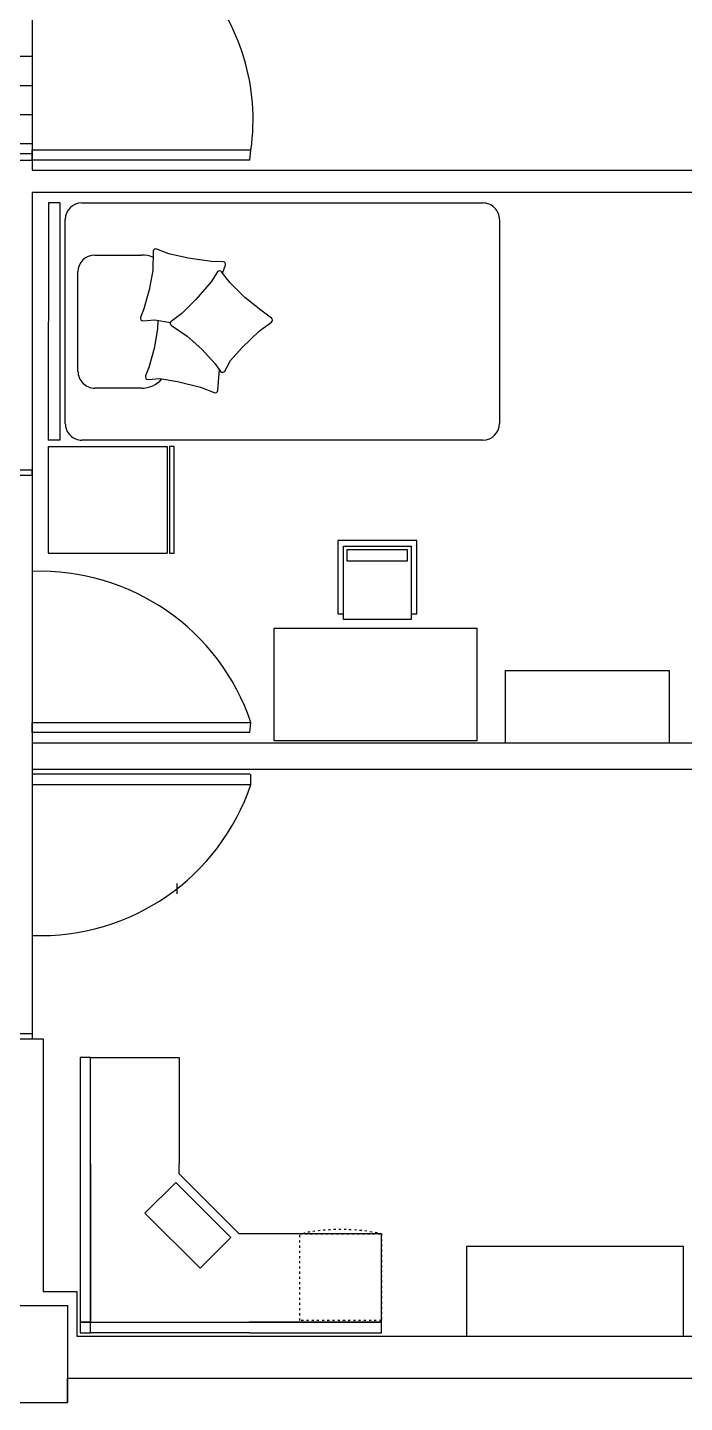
# Model space of a CAD drawing. Header units: millimetres. Extents: x 2377 to 4712, y -254 to 3188.
# Drawn here: x 2909.3 to 2968.8, y 1366.3 to 1491 of the extents above; entities that cross this region are included whole.
import ezdxf

# ---------------------------------------------------------------- set-up
doc = ezdxf.new("R2010")
doc.units = ezdxf.units.MM
doc.linetypes.add('ACAD_ISO03W100', pattern=[30, 12, -18])
doc.layers.add('Mobiliario', color=254, linetype='Continuous')

# ---------------------------------------------------------------- blocks, each defined once
blk = doc.blocks.new('*U7')
for p, q in [((-976.2, 0.3), (-976.2, -499.7)), ((-526.2, 0.3), (-976.2, 0.3)), ((-526.2, 0.3), (-526.2, -499.7)), ((500, -0.3), (-500, 0.3)), ((-500, -48.3), (-500, 0.3)), ((500, -48.8), (-500, -48.3)), ((500, -48.8), (500, -0.3)), ((-430, -71.4), (430, -71.4)), ((-500, -1830), (-500, -141.4)), ((-209.2, -124.8), (209.2, -124.8)), ((500, -141.4), (500, -1830)), ((-280.5, -391.6), (-280.5, -196)), ((280.5, -196), (280.5, -391.6)), ((-526.2, -499.7), (-976.2, -499.7)), ((430, -1900), (-430, -1900))]:
    blk.add_line(p, q)
for points in [[(204.7, -733.7), (237.6, -746.1, 0.517444), (251.8, -736.5), (252.9, -686.9), (267.1, -588.8), (285.5, -507.9), (305.6, -456.2, 0.51806), (296.2, -441.9), (215.9, -439.4), (134.1, -424.9), (54, -402.7), (17.6, -388.7, 0.550421), (3.4, -399.3), (7.1, -448.8), (-4.2, -514)], [(5, -461), (-31.1, -459.9), (-112.9, -445.4), (-193, -423.2), (-229.4, -409.2, 0.550421), (-243.6, -419.7), (-239.9, -469.3), (-252.7, -543.4), (-277, -641.2), (-299.4, -699, 0.502905), (-290.4, -713.2), (-235.5, -717.5), (-203.7, -720.9)]]:
    blk.add_lwpolyline(points, format="xyb")
blk.add_lwpolyline([(-526.3, -530.5), (-526.3, -510.8), (-976.2, -510.8), (-976.2, -530.5)], close=True)
blk.add_lwpolyline([(-108.6, -816.7), (-38.8, -889.4), (-1.9, -939.1, 0.502905), (15, -939.1), (47.8, -895), (100.9, -827.9), (165.1, -763.6), (209.9, -729.8, 0.517444), (209.3, -712.7), (167.9, -685.3), (92.5, -621), (33.8, -562.3), (0.9, -517.7, 0.51806), (-16.2, -518), (-61.2, -584.6), (-117, -646.1), (-178.5, -702.1), (-209.8, -725.4, 0.550421), (-208.4, -743.1), (-164.5, -766.4)], format="xyb", close=True)
for centre, radius, start, end in [((-430, -141.4), 70, 90, 180), ((430, -141.4), 70, 0, 90), ((-209.2, -196), 71.3, 89.99639, 180), ((209.2, -196), 71.3, 0, 90), ((-174.8, -395.7), 105.8, 177.773, 230.96522), ((174.8, -395.7), 105.8, 334.56547, 2.227), ((-430, -1830), 70, 180, 270), ((430, -1830), 70, 270, 0)]:
    blk.add_arc(centre, radius, start, end)
blk = doc.blocks.new('ESCRITORIO')
for p, q in [((3846.3234, 14796.1538), (3846.2634, 14796.1538)), ((3846.2634, 14796.1538), (3846.2634, 14796.0938)), ((3847.2384, 14796.1538), (3846.3234, 14796.1538)), ((3846.3234, 14796.1538), (3846.3234, 14796.0938)), ((3846.3234, 14796.0938), (3846.3234, 14796.1538)), ((3847.8484, 14796.1538), (3847.2384, 14796.1538)), ((3847.8484, 14796.0938), (3847.8484, 14796.1538)), ((3846.2634, 14795.1788), (3846.2634, 14796.0938)), ((3846.2634, 14796.0938), (3846.3234, 14796.0938)), ((3846.2634, 14796.0938), (3846.3234, 14796.0938)), ((3846.3234, 14796.0938), (3847.2384, 14796.0938)), ((3846.3234, 14796.0938), (3846.3234, 14795.1788)), ((3847.2384, 14796.0938), (3846.3234, 14796.0938)), ((3846.3234, 14796.0938), (3846.3234, 14795.1788)), ((3847.2384, 14796.0938), (3847.8484, 14796.0938)), ((3847.2384, 14796.0938), (3847.8484, 14796.0938)), ((3847.8484, 14796.0938), (3847.8484, 14795.5838)), ((3846.9529, 14795.7805), (3846.6347, 14795.4623)), ((3847.1296, 14795.6037), (3846.9529, 14795.7805)), ((3846.8114, 14795.2855), (3847.1296, 14795.6037)), ((3846.8334, 14795.2388), (3847.1784, 14795.5838)), ((3847.1784, 14795.5838), (3847.2384, 14795.5838)), ((3847.8484, 14795.5838), (3847.2384, 14795.5838)), ((3846.6347, 14795.4623), (3846.8114, 14795.2855)), ((3846.2634, 14795.1788), (3846.2634, 14794.4188)), ((3846.3234, 14795.1788), (3846.3234, 14794.4188)), ((3846.3234, 14794.4188), (3846.3234, 14795.1788)), ((3846.8334, 14795.1788), (3846.8334, 14795.2388)), ((3846.8334, 14794.4188), (3846.8334, 14795.1788)), ((3846.2634, 14794.4188), (3846.3234, 14794.4188)), ((3846.3234, 14794.4188), (3846.8334, 14794.4188))]:
    blk.add_line(p, q)
at = {"linetype": 'ACAD_ISO03W100', "ltscale": 0.001}
for p, q in [((3846.3334, 14794.4188), (3846.3334, 14794.8888)), ((3846.3334, 14794.8888), (3846.8334, 14794.8888)), ((3846.8334, 14794.8888), (3846.8334, 14794.4188)), ((3846.8334, 14794.4438), (3846.8334, 14794.8638)), ((3846.8334, 14794.8638), (3846.8385, 14794.8638)), ((3846.8334, 14794.4188), (3846.3334, 14794.4188)), ((3846.8385, 14794.4438), (3846.8334, 14794.4438))]:
    blk.add_line(p, q, dxfattribs=at)
blk.add_arc((3845.7414, 14794.6538), 1.117, 349.1637, 10.8363, dxfattribs=at)
blk = doc.blocks.new('A$C297D1C59')
for p, q in [((0, 1779, -35), (1800, 1779, -35)), ((0, 779, -35), (0, 1779, -35)), ((1800, 1779, -35), (1800, 779, -35)), ((1800, 779, -35), (0, 779, -35)), ((535, 650, -35), (535, 0, -35)), ((539, 650, -35), (535, 650, -35)), ((585, 650, -35), (539, 650, -35)), ((585, 50, -35), (585, 701, -35)), ((585, 701, -35), (1185, 701, -35)), ((1185, 701, -35), (1185, 50, -35)), ((1235, 650, -35), (1185, 650, -35)), ((1235, 0, -35), (1235, 650, -35)), ((616, 181, -35), (616, 81, -35)), ((1156, 181, -35), (616, 181, -35)), ((1156, 81, -35), (1156, 181, -35)), ((1185, 50, -35), (585, 50, -35)), ((616, 81, -35), (1156, 81, -35)), ((535, 0, -35), (1235, 0, -35))]:
    blk.add_line(p, q)

msp = doc.modelspace()

# ---------------------------------------------------------------- linework, layer by layer
at = {"transparency": 33554687}
for p, q in [((2909.71, 1502.1), (2909.71, 1479.59)), ((2909.71, 1488.4), (2906.05, 1488.4)), ((2909.71, 1485.76), (2906.05, 1485.76)), ((2909.71, 1483.13), (2906.05, 1483.13)), ((2909.71, 1480.49), (2906.05, 1480.49)), ((2909.71, 1479.59), (2900.92, 1479.59)), ((2900.92, 1479.02), (2909.71, 1479.02)), ((2909.71, 1479.59), (2909.71, 1479.02)), ((2909.71, 1479.02), (2909.71, 1478.09)), ((2909.71, 1478.09), (3035.01, 1478.09)), ((2977.93, 1476.09), (2909.71, 1476.09)), ((2909.71, 1476.09), (2909.71, 1449.18)), ((2909.71, 1450.88), (2900.92, 1450.88)), ((2900.92, 1450.44), (2909.71, 1450.44)), ((2909.71, 1450.44), (2909.71, 1450.88)), ((2909.71, 1450.44), (2909.71, 1399.31)), ((2909.71, 1426.15), (2993.32, 1426.15)), ((2909.71, 1424.42), (2909.71, 1423.32)), ((2909.71, 1423.78), (2993.44, 1423.78)), ((2909.71, 1403.99), (2909.71, 1403.99)), ((2899.7, 1399.81), (2909.71, 1399.81)), ((2899.7, 1399.31), (2910.69, 1399.31)), ((2899.7, 1399.31), (2910.7, 1399.31)), ((2910.7, 1399.31), (2910.7, 1376.4)), ((2910.7, 1376.4), (2913.75, 1376.4)), ((2913.75, 1376.4), (2913.75, 1372.34)), ((2901.9, 1375.13), (2912.89, 1375.13)), ((2912.89, 1375.13), (2912.89, 1366.34)), ((2913.75, 1372.34), (3015.47, 1372.34)), ((2912.89, 1366.34), (2912.89, 1368.54)), ((2912.89, 1368.54), (3052.84, 1368.54)), ((2901.9, 1366.34), (2912.89, 1366.34))]:
    msp.add_line(p, q, dxfattribs=at)
at = {"layer": 'Mobiliario', "transparency": 33554687}
for p, q in [((2909.71, 1479.02), (2909.71, 1479.94)), ((2909.71, 1479.94), (2929.53, 1479.94)), ((2929.44, 1479.02), (2909.71, 1479.02)), ((2929.44, 1479.02), (2929.53, 1479.94)), ((2952.6, 1426.15), (2952.6, 1432.71)), ((2952.6, 1432.71), (2967.42, 1432.71)), ((2967.42, 1432.71), (2967.42, 1426.15)), ((2909.71, 1427.09), (2909.71, 1428.01)), ((2909.71, 1428.01), (2929.53, 1428.01)), ((2929.44, 1427.09), (2929.53, 1428.01)), ((2929.44, 1427.09), (2909.71, 1427.09)), ((2929.44, 1423.32), (2909.71, 1423.32)), ((2909.71, 1423.32), (2909.71, 1422.4)), ((2929.53, 1422.4), (2929.53, 1423.32)), ((2909.71, 1422.4), (2929.53, 1422.4)), ((2922.82, 1413.4), (2922.82, 1412.48)), ((2968.71, 1380.48), (2949.07, 1380.48)), ((2949.07, 1380.48), (2949.07, 1372.34)), ((2968.71, 1372.34), (2968.71, 1380.48))]:
    msp.add_line(p, q, dxfattribs=at)
for centre, radius, start, end in [((2910.29, 1482.68), 19.43, 351.8946, 91.7099), ((2910.44, 1421.58), 20.14, 18.6033, 92.0621), ((2910.44, 1428.82), 20.14, 267.9379, 341.3967)]:
    msp.add_arc(centre, radius, start, end, dxfattribs=at)

# ---------------------------------------------------------------- block references
for name, p, xscale, yscale, zscale, rotation in [('*U7', (2911.17, 1464.37), 0.02151529946081147, 0.02151529946081147, 0.02151529946081147, 89.99999999999999), ('A$C297D1C59', (2950.01, 1444.51, 0.36), 0.0102154462797129, 0.0102154462797129, 0.0102154462797129, 180.0000000000004), ('ESCRITORIO', (235820.16, -59171.33), 15.74099026808133, 15.74099026808133, 15.74099026808133, 90)]:
    msp.add_blockref(name, p, dxfattribs=dict(at, xscale=xscale, yscale=yscale, zscale=zscale, rotation=rotation))

doc.saveas('drawing.dxf')
